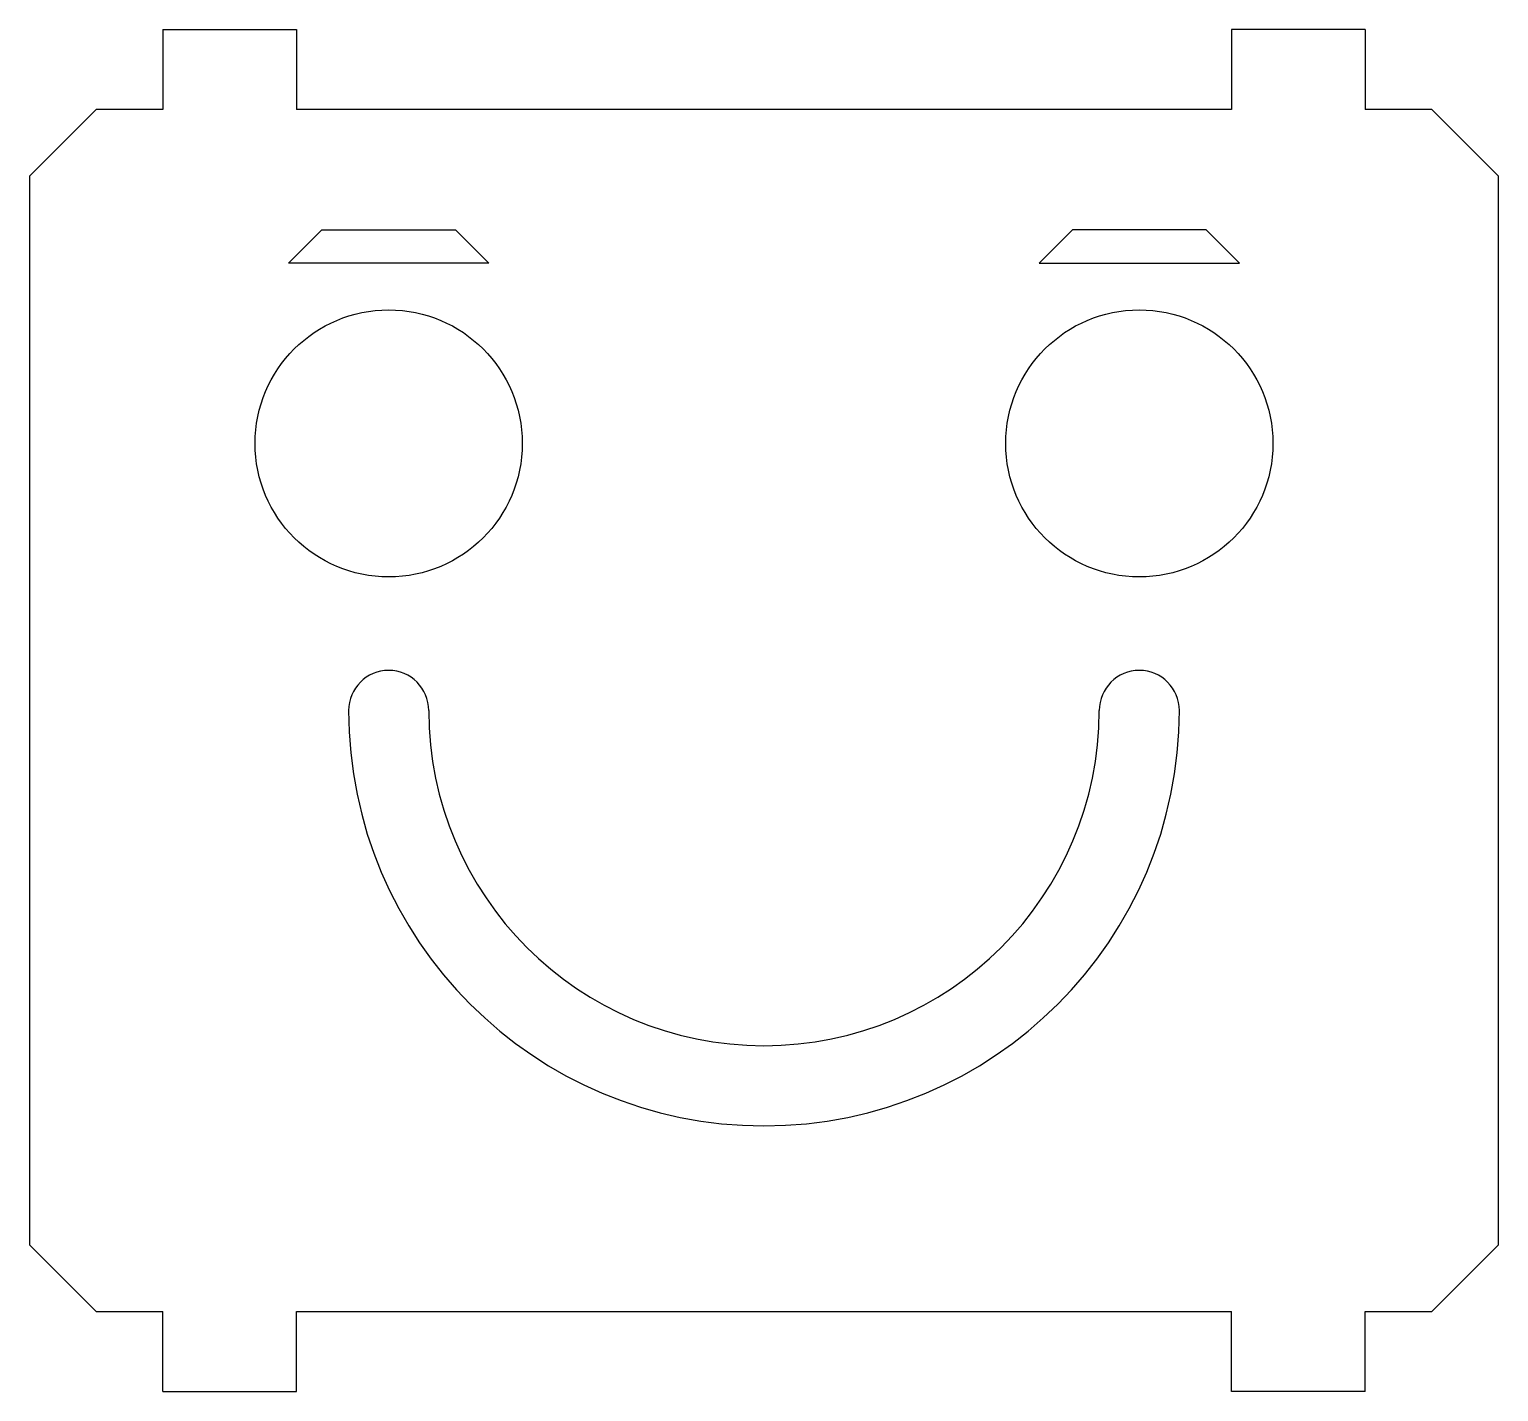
# Model space of a CAD drawing. Header units: millimetres. Extents: x -55 to 55, y -51 to 51.
import ezdxf

# ---------------------------------------------------------------- set-up
doc = ezdxf.new("R2010")
doc.units = ezdxf.units.MM

msp = doc.modelspace()

# ---------------------------------------------------------------- linework, layer by layer
at = {"color": 7, "linetype": 'Continuous', "lineweight": 25}
for p, q in [((-45, 51), (-45, 45)), ((-45, 51), (-35, 51)), ((-35, 51), (-35, 45)), ((35, 51), (35, 45)), ((45, 51), (35, 51)), ((45, 51), (45, 45)), ((-50, 45), (-55, 40)), ((-45, 45), (-50, 45)), ((35, 45), (-35, 45)), ((50, 45), (45, 45)), ((55, 40), (50, 45)), ((-55, 40), (-55, -40)), ((55, -40), (55, 40)), ((-35.6, 33.5), (-33.1, 36)), ((-33.1, 36), (-23.1, 36)), ((-23.1, 36), (-20.6, 33.5)), ((23.1, 36), (20.6, 33.5)), ((33.1, 36), (23.1, 36)), ((35.6, 33.5), (33.1, 36)), ((-20.6, 33.5), (-35.6, 33.5)), ((20.6, 33.5), (35.6, 33.5)), ((-55, -40), (-50, -45)), ((50, -45), (55, -40)), ((-50, -45), (-45, -45)), ((-45, -51), (-45, -45)), ((-35, -51), (-35, -45)), ((-35, -45), (35, -45)), ((35, -51), (35, -45)), ((45, -51), (45, -45)), ((45, -45), (50, -45)), ((-45, -51), (-35, -51)), ((45, -51), (35, -51))]:
    msp.add_line(p, q, dxfattribs=at)
for centre in [(-28.1, 20), (28.1, 20)]:
    msp.add_circle(centre, 10, dxfattribs=at)
for centre, radius, start, end in [((-28.1, 0), 3, 0, 180), ((28.1, 0), 3, 0, 180), ((0, 0), 31.1, 180, 0), ((0, 0), 25.1, 180, 0)]:
    msp.add_arc(centre, radius, start, end, dxfattribs=at)

doc.saveas('drawing.dxf')
